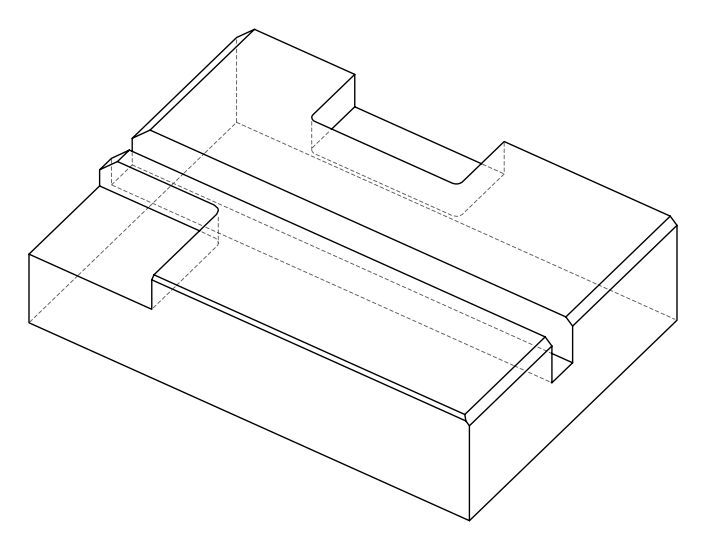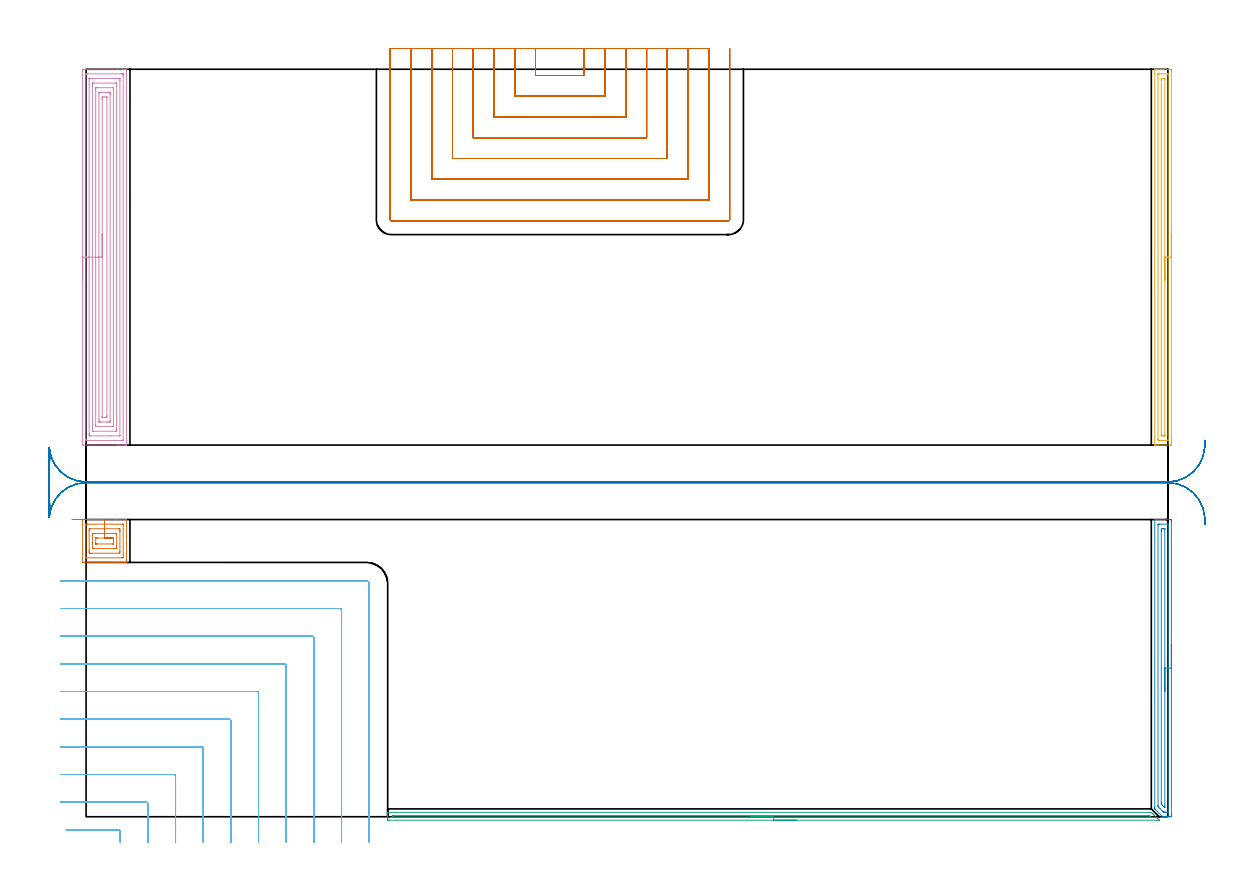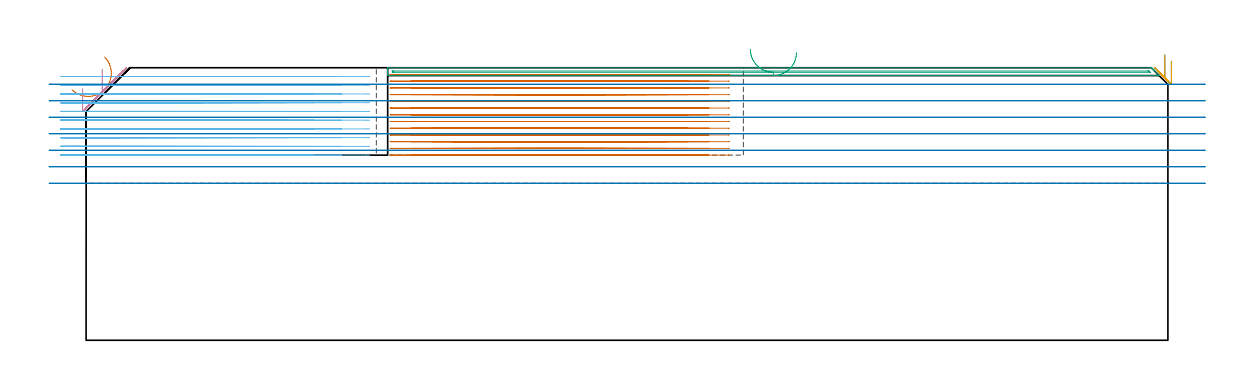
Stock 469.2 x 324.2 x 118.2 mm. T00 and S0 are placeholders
(PLAN: 8 operations, 3 tool changes, 136.7 min)
(1 AREA_MILL | FG_CHAMFER_SURFACE | UGT0205_001 | 1.34 min | 6166 mm3)
(2 AREA_MILL_1 | FG_CHAMFER_SURFACE_1 | UGT0205_001 | 3.27 min | 3459 mm3)
(3 AREA_MILL_2 | FG_CHAMFER_SURFACE_2 | UGT0205_001 | 5.47 min | 1933 mm3)
(4 AREA_MILL_3 | FG_CHAMFER_SURFACE_3 | UGT0205_001 | 9.46 min | 30814 mm3)
(5 AREA_MILL_4 | FG_CHAMFER_SURFACE_4 | UGT0205_001 | 4.11 min | 4343 mm3)
(6 MILL_CORNER_NOTCH_RECTANGULAR | CORNER_NOTCH_RECTANGULAR | NXT0201_012 | Follow Part, ap 4, ae 75% | 30.53 min | 544697 mm3)
(7 MILL_SLOT | SLOT_PARTIAL_RECTANGULAR | NXT0201_011 | Follow Part, ap 3, ae 75% | 67.48 min | 431967 mm3)
(8 MILL_RECTANGULAR_SLOT | SLOT_RECTANGULAR | UGT0201_004 | Follow Part, ap 8, ae 75% | 15.06 min | 756254 mm3)
(TOOL UGT0205_001 | Chamfer Mill 20 x 3 x 45 deg. | D20 FL50 Z2)
(TOOL NXT0201_012 | ENDMILL 16mm [2P460-1600-NA 1630] | D16 FL38 Z6)
(TOOL NXT0201_011 | ENDMILL 12mm [2P460-1200-NA 1630] | D12 FL38 Z6)
(TOOL UGT0201_004 | End Mill 32 mm | D32 FL53 Z6)
(OP 1 AREA_MILL)
G17 G21 G94 G90
T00 M6
G54
G17 G0 G90 X-6.142 Y128.9 S1061 M3
G43 Z128.2 H0
Z108.696
G94 G1 X-5.499 Z108.106 F250.
X-4.807 Z107.575
X-4.071 Z107.106
X-3.297 Z106.703
X-2.491 Z106.37
X-1.659 Z106.107
X-0.808 Z105.919
X0.057 Z105.805
X0.929 Z105.767
X1.801 Z105.805
X2.665 Z105.919
X3.517 Z106.107
X4.349 Z106.37
X5.155 Z106.703
X5.929 Z107.106
X6.665 Z107.575
X7.357 Z108.106
X8. Z108.696
X12.456 Z113.149
X13.287 Z113.986
X17.421 Z118.12
X17.492 Y128.895 Z118.189
X17.494 Y128.891 Z118.192
X17.5 Y128.87 Z118.2
Y110.33
X17.494 Y110.309 Z118.192
X17.492 Y110.305 Z118.189
X17.421 Y110.3 Z118.119
X13.287 Z113.986
X12.456 Z113.149
X1.47 Z102.166
X-1.142 Z99.553
X-1.33 Y110.302 Z99.366
X-1.491 Y110.31 Z99.205
X-1.498 Y110.469 Z99.199
X-1.5 Y110.771 Z99.2
Y128.128
X-1.498 Y128.429 Z99.202
X-1.491 Y128.894 Z99.205
X-1.386 Y128.898 Z99.31
X-0.912 Y128.899 Z99.783
X-0.436 Y128.9 Z100.259
X8. Z108.696
X7.998 Y128.431 Z108.698
Y128.429
X8. Y126.9 Z108.7
X15.782 Z116.482
X16.021 Y126.898 Z116.721
X16.055 Y126.896 Z116.755
X16.073 Y126.891 Z116.773
X16.079 Y126.887 Z116.779
X16.081 Y126.855 Z116.781
X16.085 Y126.727 Z116.785
X16.086 Y126.663 Z116.786
X16.085 Y112.537 Z116.785
X16.084 Y112.474 Z116.784
X16.081 Y112.409 Z116.781
X16.074 Y112.31 Z116.774
X16.021 Y112.309 Z116.721
X15.368 Y112.301 Z116.068
X0.218 Y112.3 Z100.918
X-0.021 Y112.302 Z100.679
X-0.055 Y112.304 Z100.645
X-0.073 Y112.309 Z100.627
X-0.079 Y112.313 Z100.621
X-0.081 Y112.345 Z100.619
X-0.085 Y112.473 Z100.615
X-0.086 Y112.537 Z100.614
X-0.085 Y126.663 Z100.615
X-0.084 Y126.726 Z100.616
X-0.081 Y126.791 Z100.619
X-0.074 Y126.89 Z100.626
X-0.021 Y126.891 Z100.679
X0.632 Y126.899 Z101.332
X8. Y126.9 Z108.7
Y124.9
X14.236 Z114.936
X14.665 Y124.897 Z115.365
X14.67 Y124.47 Z115.37
X14.671 Y124.014 Z115.371
X14.672 Y123.585 Z115.372
X14.671 Y115.186 Z115.371
X14.67 Y114.758 Z115.37
X14.664 Y114.303 Z115.364
X14.241 Y114.3 Z114.941
X1.764 Z102.464
X1.336 Y114.303 Z102.036
X1.33 Y114.73 Z102.03
X1.329 Y115.186 Z102.029
X1.328 Y115.615 Z102.028
X1.329 Y124.014 Z102.029
X1.33 Y124.442 Z102.03
X1.336 Y124.897 Z102.036
X1.759 Y124.9 Z102.459
X8. Z108.7
Y122.9
X11.799 Z112.499
X12.69 Z113.39
X13.178 Y122.896 Z113.878
X13.234 Y122.893 Z113.934
X13.249 Y122.89 Z113.949
X13.251 Y122.88 Z113.951
X13.254 Y122.84 Z113.954
X13.256 Y122.673 Z113.956
X13.257 Y122.338 Z113.957
Y117.041
Y116.951
X13.255 Y116.555 Z113.955
X13.252 Y116.357 Z113.952
X13.251 Y116.316 Z113.951
X13.207 Y116.31 Z113.907
X13.11 Y116.303 Z113.81
X12.456 Y116.3 Z113.156
X12.222 Z112.922
X3.31 Z104.01
X2.822 Y116.304 Z103.522
X2.766 Y116.307 Z103.466
X2.751 Y116.31 Z103.451
X2.749 Y116.32 Z103.449
X2.746 Y116.36 Z103.446
X2.744 Y116.527 Z103.444
X2.743 Y118.717 Z103.443
Y122.16
Y122.249
X2.745 Y122.646 Z103.445
X2.748 Y122.843 Z103.448
X2.749 Y122.884 Z103.449
X2.793 Y122.89 Z103.493
X2.89 Y122.897 Z103.59
X3.544 Y122.9 Z104.244
X3.778 Z104.478
X8. Z108.7
Y120.9
X10.253 Z110.953
X11.144 Z111.844
X11.565 Y120.898 Z112.265
X11.705 Y120.895 Z112.405
X11.816 Y120.89 Z112.516
X11.837 Y120.879 Z112.537
X11.839 Y120.837 Z112.539
X11.841 Y120.759 Z112.541
X11.843 Y120.483 Z112.543
Y120.207
Y118.442
X11.841 Y118.35 Z112.541
X11.838 Y118.318 Z112.538
X11.835 Y118.31 Z112.535
X11.827 Y118.307 Z112.527
X11.775 Y118.303 Z112.475
X11.565 Y118.301 Z112.265
X4.856 Y118.3 Z105.556
X4.435 Y118.302 Z105.135
X4.295 Y118.305 Z104.995
X4.184 Y118.31 Z104.884
X4.163 Y118.321 Z104.863
X4.161 Y118.363 Z104.861
X4.159 Y118.441 Z104.859
X4.157 Y118.717 Z104.857
Y118.993
Y120.758
X4.159 Y120.85 Z104.859
X4.162 Y120.882 Z104.862
X4.165 Y120.89 Z104.865
X4.173 Y120.893 Z104.873
X4.225 Y120.897 Z104.925
X4.435 Y120.899 Z105.135
X4.905 Y120.9 Z105.605
X8. Z108.7
X8.589 Z109.343
X9.121 Z110.035
X9.589 Z110.771
X9.992 Z111.545
X10.326 Z112.351
X10.588 Z113.183
X10.777 Z114.035
X10.891 Z114.9
X10.929 Z115.771
X10.891 Z116.643
X10.777 Z117.508
X10.588 Z118.359
X10.326 Z119.191
X9.992 Z119.997
X9.589 Z120.771
X9.121 Z121.507
X8.589 Z122.199
X8. Z122.842
G0 Z128.2
M5
M2
(OP 2 AREA_MILL_1)
G17 G21 G94 G90
T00 M6
G54
G17 G0 G90 X470.7 Y74.45 S1061 M3
G43 Z128.2 H0
Z121.
G94 G1 Y74.412 Z120.128 F250.
Y74.298 Z119.264
Y74.109 Z118.412
Y73.847 Z117.58
Y73.513 Z116.774
Y73.11 Z116.
Y72.642 Z115.264
Y72.11 Z114.572
Y71.521 Z113.929
Y70.878 Z113.34
Y70.186 Z112.808
Y69.45 Z112.34
Y68.676 Z111.937
Y67.87 Z111.603
Y67.038 Z111.341
Y66.187 Z111.152
Y65.322 Z111.038
Y64.45 Z111.
Y0.997
X470.699 Y0.611 Z111.001
X470.694 Y0.111 Z111.002
X470.691 Y0.009 Z111.005
X470.198 Y0. Z111.497
X469.639 Z112.058
X469.313 Z112.384
X468.754 Z112.942
X468.428 Z113.268
X467.775 Z113.925
X467.426 Z114.273
X466.914 Y0.001 Z114.778
X466.898 Y0.01 Z114.793
X466.863 Y0.033 Z114.829
X466.734 Y0.165 Z114.964
X463.61 Y3.29 Z118.089
X463.556 Y3.348 Z118.143
X463.505 Y3.405 Z118.191
X463.5 Y4.181 Z118.2
Y128.735
X463.503 Y128.892 Z118.188
X463.522 Y128.9 Z118.169
X463.87 Z117.829
X464.235 Z117.465
X464.887 Z116.808
X466.099 Z115.598
X466.657 Z115.037
X469.918 Z111.778
X470.198 Y128.897 Z111.499
X470.691 Y128.891 Z111.006
X470.694 Y128.79 Z111.003
X470.699 Y128.289 Z111.001
X470.7 Y127.782 Z111.
Y64.45
X469.286 Z112.414
X469.285 Y2.18 Z112.415
X469.284 Y2.072 Z112.416
X469.281 Y2.02 Z112.419
X469.28 Y2.013 Z112.42
X469.266 Y2.009 Z112.434
X469.214 Y2.005 Z112.486
X468.82 Y2.001 Z112.88
X468.428 Y2. Z113.272
X467.936 Z113.764
X467.543 Y2.003 Z114.157
X467.412 Y2.007 Z114.288
X467.365 Y2.01 Z114.335
X467.326 Y2.036 Z114.374
X467.252 Y2.106 Z114.448
X466.954 Y2.397 Z114.746
X465.772 Y3.578 Z115.928
X465.171 Y4.182 Z116.529
X464.967 Y4.394 Z116.733
X464.921 Y4.458 Z116.779
X464.919 Y4.508 Z116.781
X464.917 Y4.615 Z116.783
X464.914 Y5.048 Z116.786
X464.915 Y126.72 Z116.785
X464.916 Y126.828 Z116.784
X464.919 Y126.88 Z116.781
X464.92 Y126.887 Z116.78
X464.935 Y126.891 Z116.765
X464.986 Y126.895 Z116.714
X465.38 Y126.899 Z116.32
X468.92 Z112.78
X469.16 Y126.895 Z112.54
X469.267 Y126.89 Z112.433
X469.279 Y126.887 Z112.421
X469.281 Y126.87 Z112.419
X469.284 Y126.822 Z112.416
X469.285 Y126.725 Z112.415
X469.286 Y126.53 Z112.414
Y64.45
X467.872 Z113.828
X467.871 Y4.744 Z113.829
X467.868 Y4.182 Z113.832
X467.866 Y4.018 Z113.834
X467.865 Y4.01 Z113.835
X467.843 Y4.009 Z113.857
X467.817 Y4.01 Z113.883
X467.76 Y4.051 Z113.94
X467.618 Y4.182 Z114.082
X466.657 Y5.142 Z115.043
X466.455 Y5.351 Z115.245
X466.354 Y5.457 Z115.346
X466.335 Y5.487 Z115.365
X466.333 Y5.542 Z115.367
X466.331 Y5.636 Z115.369
X466.329 Y5.968 Z115.371
X466.328 Y6.3 Z115.372
X466.329 Y123.825 Z115.371
X466.33 Y124.156 Z115.37
X466.334 Y124.718 Z115.366
X466.335 Y124.874 Z115.365
X466.485 Y124.891 Z115.215
X466.657 Y124.896 Z115.043
X467.362 Y124.9 Z114.338
X467.543 Y124.898 Z114.157
X467.723 Y124.895 Z113.977
X467.843 Y124.89 Z113.857
X467.866 Y124.883 Z113.834
X467.867 Y124.867 Z113.833
X467.87 Y124.828 Z113.83
X467.871 Y124.718 Z113.829
X467.872 Y64.45 Z113.828
Y63.578 Z113.867
Y62.714 Z113.98
Y61.862 Z114.169
Y61.03 Z114.432
Y60.224 Z114.765
Y59.45 Z115.168
Y58.714 Z115.637
Y58.022 Z116.168
Y57.379 Z116.757
Y56.79 Z117.401
Y56.259 Z118.093
Y55.79 Z118.828
Y55.387 Z119.602
Y55.053 Z120.408
Y54.791 Z121.24
Y54.602 Z122.092
Y54.488 Z122.957
Y54.45 Z123.828
G0 Z128.2
M5
M2
(OP 3 AREA_MILL_2)
G17 G21 G94 G90
T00 M6
G54
G17 G0 G90 X308.1 Y-1.5 S1061 M3
G43 Z128.2 H0
Z124.8
G94 G1 X308.062 Z123.928 F250.
X307.948 Z123.063
X307.759 Z122.212
X307.497 Z121.38
X307.163 Z120.574
X306.76 Z119.8
X306.292 Z119.064
X305.761 Z118.372
X305.171 Z117.729
X304.528 Z117.139
X303.836 Z116.608
X303.1 Z116.14
X302.326 Z115.737
X301.52 Z115.403
X300.688 Z115.141
X299.837 Z114.952
X298.972 Z114.838
X298.1 Z114.8
X131.423
X131.035 Y-1.495 Z114.802
X130.81 Y-1.491 Z114.804
X130.8 Y-1.115 Z115.179
Y-0.584 Z115.713
Y-0.238 Z116.058
Y0.293 Z116.589
Y0.638 Z116.933
Y1.33 Z117.629
Y1.597 Z117.896
X130.803 Y1.751 Z118.043
X130.81 Y1.898 Z118.189
X130.976 Y1.9 Z118.2
X461.202
X462.002 Y1.894 Z118.192
X462.096 Y1.803 Z118.101
X462.387 Y1.515 Z117.81
X462.543 Y1.358 Z117.656
X462.665 Y1.236 Z117.533
X462.826 Y1.077 Z117.371
X462.99 Y0.911 Z117.209
X463.19 Y0.71 Z117.01
X465.279 Y-1.378 Z114.92
X465.373 Y-1.476 Z114.822
X465.383 Y-1.494 Z114.803
X465.373 Y-1.499 Z114.799
X298.1 Y-1.5 Z114.8
Y-0.086 Z116.214
X133.211 Y-0.085 Z116.215
X133.054 Y-0.084 Z116.216
X132.854 Y-0.08 Z116.22
X132.813 Y-0.079 Z116.221
X132.807 Y-0.051 Z116.249
X132.805 Y-0.019 Z116.281
X132.804 Y0.161 Z116.461
X132.815 Y0.479 Z116.779
X133.138 Y0.484 Z116.784
X133.211 Y0.485 Z116.785
X460.465
X460.755 Y0.482 Z116.782
X460.9 Y0.479 Z116.779
X460.965 Y0.474 Z116.774
X460.999 Y0.442 Z116.742
X461.202 Y0.246 Z116.546
X461.46 Y-0.013 Z116.287
X461.517 Y-0.073 Z116.227
X461.522 Y-0.082 Z116.218
X461.494 Y-0.084 Z116.216
X461.436 Y-0.085 Z116.215
X461.202 Y-0.086 Z116.214
X298.1
X297.229 Z116.252
X296.364 Z116.366
X295.512 Z116.555
X294.68 Z116.817
X293.874 Z117.151
X293.1 Z117.554
X292.364 Z118.023
X291.672 Z118.554
X291.029 Z119.143
X290.44 Z119.786
X289.909 Z120.478
X289.44 Z121.214
X289.037 Z121.988
X288.703 Z122.794
X288.441 Z123.626
X288.252 Z124.478
X288.138 Z125.343
X288.1 Z126.214
G0 Z128.2
M5
M2
(OP 4 AREA_MILL_3)
G17 G21 G94 G90
T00 M6
G54
G17 G0 G90 X-1.5 Y232.7 S1061 M3
G43 Z128.2 H0
Z109.2
G94 G1 Y232.738 Z108.328 F250.
Y232.852 Z107.464
Y233.041 Z106.612
Y233.303 Z105.78
Y233.637 Z104.974
Y234.04 Z104.2
Y234.508 Z103.464
Y235.04 Z102.772
Y235.629 Z102.129
Y236.272 Z101.54
Y236.964 Z101.008
Y237.7 Z100.54
Y238.474 Z100.137
Y239.28 Z99.803
Y240.112 Z99.541
Y240.964 Z99.352
Y241.828 Z99.238
Y242.7 Z99.2
Y323.577
X-1.497 Y323.885 Z99.202
X-1.492 Y324.19 Z99.206
X-1.182 Y324.2 Z99.515
X13.618 Z114.313
X16.021 Z116.716
X16.722 Z117.421
X17.038 Z117.737
X17.446 Y324.193 Z118.138
X17.497 Y324.19 Z118.188
X17.5 Y324.024 Z118.2
Y161.376
X17.497 Y161.208 Z118.188
X17.488 Y161.206 Z118.179
X17.445 Y161.203 Z118.136
X17.038 Y161.2 Z117.737
X16.722 Z117.421
X16.021 Z116.716
X14.779 Z115.476
X14.238 Z114.933
X13.618 Z114.313
X-1.183 Y161.201 Z99.514
X-1.492 Y161.21 Z99.206
X-1.499 Y161.518 Z99.199
Y161.536
X-1.5 Y242.7 Z99.2
X-0.086 Z100.614
Y321.92
X-0.084 Y322.051 Z100.616
X-0.081 Y322.137 Z100.619
X-0.078 Y322.192 Z100.622
X-0.071 Y322.193 Z100.629
X-0.021 Y322.196 Z100.679
X0.462 Y322.2 Z101.162
X15.13 Z115.83
X15.614 Y322.199 Z116.314
X16.021 Y322.192 Z116.721
X16.072 Y322.19 Z116.772
X16.081 Y321.985 Z116.781
X16.084 Y321.855 Z116.784
X16.085 Y321.79 Z116.785
X16.086 Y321.725 Z116.786
X16.085 Y163.48 Z116.785
X16.084 Y163.35 Z116.784
X16.081 Y163.263 Z116.781
X16.078 Y163.208 Z116.778
X16.071 Y163.207 Z116.771
X16.021 Y163.204 Z116.721
X15.538 Y163.2 Z116.238
X0.87 Z101.57
X0.386 Y163.201 Z101.086
X-0.021 Y163.208 Z100.679
X-0.072 Y163.21 Z100.628
X-0.08 Y163.415 Z100.62
X-0.084 Y163.545 Z100.616
X-0.085 Y163.61 Z100.615
X-0.086 Y163.675 Z100.614
Y242.7
X1.328 Z102.028
X1.329 Y320.003 Z102.029
X1.33 Y320.111 Z102.03
X1.332 Y320.165 Z102.032
X1.334 Y320.184 Z102.034
X1.369 Y320.19 Z102.069
X1.566 Y320.198 Z102.266
X1.762 Y320.2 Z102.462
X2.456 Z103.156
X14.238 Z114.938
X14.435 Y320.198 Z115.135
X14.566 Y320.195 Z115.266
X14.664 Y320.19 Z115.364
X14.667 Y320.147 Z115.367
X14.669 Y320.003 Z115.369
X14.671 Y319.569 Z115.371
X14.672 Y319.109 Z115.372
X14.671 Y165.397 Z115.371
X14.67 Y165.289 Z115.37
X14.668 Y165.235 Z115.368
X14.666 Y165.216 Z115.366
X14.631 Y165.21 Z115.331
X14.433 Y165.202 Z115.133
X10.647 Y165.2 Z111.347
X1.762 Z102.462
X1.565 Y165.202 Z102.265
X1.434 Y165.205 Z102.134
X1.335 Y165.21 Z102.035
X1.333 Y165.253 Z102.033
X1.331 Y165.397 Z102.031
X1.329 Y165.831 Z102.029
Y166.291
X1.328 Y242.7 Z102.028
X2.743 Z103.443
Y317.322
X2.747 Y318.121 Z103.447
X2.749 Y318.176 Z103.449
X2.755 Y318.19 Z103.455
X2.778 Y318.193 Z103.478
X2.887 Y318.197 Z103.587
X3.106 Y318.199 Z103.806
X12.9 Z113.6
X13.115 Y318.197 Z113.815
X13.221 Y318.193 Z113.921
X13.245 Y318.19 Z113.945
X13.251 Y318.179 Z113.951
X13.252 Y318.139 Z113.952
X13.257 Y317.412 Z113.957
Y317.322
Y168.078
X13.253 Y167.279 Z113.953
X13.251 Y167.224 Z113.951
X13.245 Y167.21 Z113.945
X13.222 Y167.207 Z113.922
X13.113 Y167.203 Z113.813
X12.894 Y167.201 Z113.594
X3.1 Z103.8
X2.885 Y167.203 Z103.585
X2.779 Y167.207 Z103.479
X2.755 Y167.21 Z103.455
X2.75 Y167.221 Z103.45
X2.748 Y167.261 Z103.448
X2.743 Y167.988 Z103.443
Y168.078
Y242.7
X4.157 Z104.857
Y315.534
X4.158 Y315.812 Z104.858
X4.162 Y316.092 Z104.862
X4.164 Y316.17 Z104.864
X4.17 Y316.191 Z104.87
X4.187 Y316.193 Z104.887
X4.269 Y316.197 Z104.969
X4.435 Y316.199 Z105.135
X4.663 Y316.2 Z105.363
X11.565 Y316.199 Z112.265
X11.796 Y316.196 Z112.496
X11.833 Y316.19 Z112.533
X11.837 Y316.181 Z112.537
X11.839 Y316.153 Z112.539
X11.843 Y315.534 Z112.543
Y315.255
Y169.866
X11.842 Y169.588 Z112.542
X11.838 Y169.308 Z112.538
X11.836 Y169.23 Z112.536
X11.83 Y169.209 Z112.53
X11.813 Y169.207 Z112.513
X11.731 Y169.203 Z112.431
X11.565 Y169.201 Z112.265
X11.337 Y169.2 Z112.037
X4.435 Y169.201 Z105.135
X4.204 Y169.204 Z104.904
X4.167 Y169.21 Z104.867
X4.164 Y169.219 Z104.864
X4.161 Y169.247 Z104.861
X4.157 Y169.866 Z104.857
Y170.145
Y242.7
X5.571 Z106.271
X5.572 Y313.747 Z106.272
X5.574 Y314.071 Z106.274
X5.576 Y314.151 Z106.276
X5.577 Y314.184 Z106.277
X5.616 Y314.19 Z106.316
X5.769 Y314.197 Z106.469
X6.218 Y314.199 Z106.918
X6.657 Y314.2 Z107.357
X9.331 Z110.031
X9.782 Y314.199 Z110.482
X10.225 Y314.197 Z110.925
X10.391 Y314.19 Z111.091
X10.422 Y314.183 Z111.122
X10.424 Y314.125 Z111.124
X10.427 Y313.994 Z111.127
X10.428 Y313.747 Z111.128
X10.429 Y313.099 Z111.129
X10.428 Y171.653 Z111.128
X10.426 Y171.329 Z111.126
X10.424 Y171.249 Z111.124
X10.422 Y171.216 Z111.122
X10.384 Y171.21 Z111.084
X10.231 Y171.203 Z110.931
X9.782 Y171.201 Z110.482
X9.343 Y171.2 Z110.043
X6.669 Z107.369
X6.218 Y171.201 Z106.918
X5.775 Y171.203 Z106.475
X5.609 Y171.21 Z106.309
X5.578 Y171.217 Z106.278
X5.576 Y171.275 Z106.276
X5.573 Y171.406 Z106.273
X5.572 Y171.653 Z106.272
X5.571 Y172.301 Z106.271
Y242.7
X6.985 Z107.685
Y311.19
X6.988 Y311.96 Z107.688
X6.99 Y312.079 Z107.69
X6.996 Y312.19 Z107.696
X7.109 Y312.192 Z107.809
X7.761 Y312.199 Z108.461
X8.891 Z109.591
X8.971 Y312.196 Z109.671
X8.999 Y312.192 Z109.699
X9.008 Y312.188 Z109.708
X9.01 Y312.165 Z109.71
X9.013 Y312.083 Z109.713
X9.014 Y311.96 Z109.714
X9.015 Y311.836 Z109.715
Y174.21
X9.012 Y173.44 Z109.712
X9.01 Y173.321 Z109.71
X9.004 Y173.21 Z109.704
X8.891 Y173.208 Z109.591
X8.239 Y173.201 Z108.939
X7.109 Y173.202 Z107.809
X7.029 Y173.204 Z107.729
X7.001 Y173.209 Z107.701
X6.992 Y173.212 Z107.692
X6.99 Y173.235 Z107.69
X6.987 Y173.317 Z107.687
X6.986 Y173.44 Z107.686
X6.985 Y173.564 Z107.685
Y242.7
Y243.572 Z107.723
Y244.436 Z107.837
Y245.288 Z108.026
Y246.12 Z108.288
Y246.926 Z108.622
Y247.7 Z109.025
Y248.436 Z109.494
Y249.128 Z110.025
Y249.771 Z110.614
Y250.36 Z111.257
Y250.892 Z111.95
Y251.36 Z112.685
Y251.763 Z113.459
Y252.097 Z114.265
Y252.359 Z115.097
Y252.548 Z115.949
Y252.662 Z116.814
Y252.7 Z117.685
G0 Z128.2
M5
M2
(OP 5 AREA_MILL_4)
G17 G21 G94 G90
T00 M6
G54
G17 G0 G90 X470.7 Y252.7 S1061 M3
G43 Z128.2 H0
Z121.
G94 G1 Y252.662 Z120.128 F250.
Y252.548 Z119.264
Y252.359 Z118.412
Y252.097 Z117.58
Y251.763 Z116.774
Y251.36 Z116.
Y250.892 Z115.264
Y250.36 Z114.572
Y249.771 Z113.929
Y249.128 Z113.34
Y248.436 Z112.809
Y247.7 Z112.34
Y246.926 Z111.937
Y246.12 Z111.603
Y245.288 Z111.341
Y244.436 Z111.152
Y243.572 Z111.038
Y242.7 Z111.
Y162.209
X470.699 Y161.823 Z111.001
X470.695 Y161.321 Z111.003
X470.691 Y161.209 Z111.006
X470.198 Y161.2 Z111.499
X466.657 Z115.037
X465.235 Z116.461
X464.887 Z116.808
X464.192 Z117.508
X463.895 Z117.805
X463.523 Z118.167
X463.503 Y161.208 Z118.188
X463.5 Y161.376 Z118.2
Y324.024
X463.503 Y324.192 Z118.188
X463.523 Y324.2 Z118.167
X463.895 Z117.805
X464.191 Z117.508
X464.887 Z116.808
X466.12 Z115.576
X466.657 Z115.037
X467.274 Z114.421
X469.929 Z111.768
X470.198 Y324.197 Z111.499
X470.692 Y324.191 Z111.006
X470.695 Y324.079 Z111.003
X470.699 Y323.577 Z111.001
X470.7 Y323.07 Z111.
Y242.7
X469.286 Z112.414
Y163.393
X469.285 Y163.285 Z112.415
X469.282 Y163.232 Z112.418
X469.28 Y163.213 Z112.42
X469.239 Y163.209 Z112.461
X468.833 Y163.201 Z112.867
X465.293 Z116.407
X465.042 Y163.205 Z116.658
X464.929 Y163.21 Z116.771
X464.915 Y163.582 Z116.785
Y163.61
X464.914 Y322.007 Z116.786
X464.915 Y322.115 Z116.785
X464.918 Y322.168 Z116.782
X464.92 Y322.187 Z116.78
X464.961 Y322.191 Z116.739
X465.367 Y322.199 Z116.333
X468.907 Z112.793
X469.157 Y322.195 Z112.543
X469.271 Y322.19 Z112.429
X469.285 Y321.818 Z112.415
Y321.79
X469.286 Y242.7 Z112.414
X467.871 Z113.829
Y165.959
X467.869 Y165.397 Z113.831
X467.866 Y165.232 Z113.834
X467.865 Y165.217 Z113.835
X467.853 Y165.21 Z113.847
X467.803 Y165.205 Z113.897
X467.737 Y165.201 Z113.963
X467.543 Y165.2 Z114.157
X466.852 Z114.848
X466.657 Y165.202 Z115.043
X466.462 Y165.206 Z115.238
X466.339 Y165.21 Z115.361
X466.335 Y165.287 Z115.365
X466.332 Y165.397 Z115.368
X466.329 Y165.729 Z115.371
Y319.441
X466.331 Y320.003 Z115.369
X466.334 Y320.168 Z115.366
X466.335 Y320.183 Z115.365
X466.347 Y320.19 Z115.353
X466.397 Y320.195 Z115.303
X466.463 Y320.199 Z115.237
X466.657 Y320.2 Z115.043
X467.348 Z114.352
X467.543 Y320.198 Z114.157
X467.738 Y320.194 Z113.962
X467.861 Y320.19 Z113.839
X467.865 Y320.113 Z113.835
X467.868 Y320.003 Z113.832
X467.871 Y319.671 Z113.829
Y242.7
Y241.828 Z113.867
Y240.963 Z113.98
Y240.112 Z114.169
Y239.28 Z114.432
Y238.474 Z114.765
Y237.7 Z115.168
Y236.964 Z115.637
Y236.272 Z116.168
Y235.629 Z116.757
Y235.04 Z117.401
Y234.508 Z118.093
Y234.04 Z118.829
Y233.637 Z119.602
Y233.303 Z120.408
Y233.041 Z121.24
Y232.852 Z122.092
Y232.738 Z122.957
Y232.7 Z123.829
G0 Z128.2
M5
M2
(OP 6 MILL_CORNER_NOTCH_RECTANGULAR)
G17 G21 G94 G90
T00 M6
G54
G17 G0 G90 X14.8 Y-11. S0 M3
G43 Z128.2 H1
Z114.41
G94 G1 Y-8. F250.
Y-6.492 F500.
G3 X14.008 Y-5.7 R0.8
G1 X-5.613
X-8.613 F250.
G0 Z128.2
X26.8 Y-11.
Z114.41
G1 Y-8.
Y5.507 F500.
G3 X26.007 Y6.3 R0.8
G1 X-7.746
X-8.
X-11. Y6.308 F250.
G0 Z128.2
X38.8 Y-11.
Z114.41
G1 Y-8.
Y17.507 F500.
G3 X38.007 Y18.3 R0.8
G1 X-7.746
X-8.
X-11. Y18.309 F250.
G0 Z128.2
X50.8 Y-11.
Z114.41
G1 Y-8.
Y29.506 F500.
G3 X50.006 Y30.3 R0.8
G1 X-7.746
X-8.
X-11. Y30.311 F250.
G0 Z128.2
X62.8 Y-11.
Z114.41
G1 Y-8.
Y41.506 F500.
G3 X62.006 Y42.3 R0.8
G1 X-7.746
X-8. Y42.301
X-11. Y42.313 F250.
G0 Z128.2
X74.8 Y-11.
Z114.41
G1 Y-8.
Y53.506 F500.
G3 X74.006 Y54.3 R0.8
G1 X-7.746
X-8. Y54.301
X-11. Y54.317 F250.
G0 Z128.2
X86.8 Y-11.
Z114.41
G1 Y-8.
Y65.505 F500.
G3 X86.005 Y66.3 R0.8
G1 X-7.746
X-8. Y66.301
X-11. Y66.322 F250.
G0 Z128.2
X98.8 Y-11.
Z114.41
G1 Y-8.
Y77.505 F500.
G3 X98.005 Y78.3 R0.8
G1 X-7.746
G2 X-8. Y78.301 R24.
G1 X-11. Y78.333 F250.
G0 Z128.2
X110.8 Y-11.
Z114.41
G1 Y-8.
Y89.505 F500.
G3 X110.005 Y90.3 R0.8
G1 X-7.746
G2 X-8. Y90.303 R12.
G1 X-10.999 Y90.366 F250.
G0 Z128.2
X122.8 Y-11.
Z114.41
G1 Y-8.
Y101. F500.
G3 X121.5 Y102.3 R1.3
G1 X-7.746
X-10.746 F250.
G0 Z128.2
X14.8 Y-11.
Z110.62
G1 Y-8.
Y-6.492 F500.
G3 X14.008 Y-5.7 R0.8
G1 X-5.613
X-8.613 F250.
G0 Z128.2
X26.8 Y-11.
Z110.62
G1 Y-8.
Y5.507 F500.
G3 X26.007 Y6.3 R0.8
G1 X-7.746
X-8.
X-11. Y6.308 F250.
G0 Z128.2
X38.8 Y-11.
Z110.62
G1 Y-8.
Y17.507 F500.
G3 X38.007 Y18.3 R0.8
G1 X-7.746
X-8.
X-11. Y18.309 F250.
G0 Z128.2
X50.8 Y-11.
Z110.62
G1 Y-8.
Y29.506 F500.
G3 X50.006 Y30.3 R0.8
G1 X-7.746
X-8.
X-11. Y30.311 F250.
G0 Z128.2
X62.8 Y-11.
Z110.62
G1 Y-8.
Y41.506 F500.
G3 X62.006 Y42.3 R0.8
G1 X-7.746
X-8. Y42.301
X-11. Y42.313 F250.
G0 Z128.2
X74.8 Y-11.
Z110.62
G1 Y-8.
Y53.506 F500.
G3 X74.006 Y54.3 R0.8
G1 X-7.746
X-8. Y54.301
X-11. Y54.317 F250.
G0 Z128.2
X86.8 Y-11.
Z110.62
G1 Y-8.
Y65.505 F500.
G3 X86.005 Y66.3 R0.8
G1 X-7.746
X-8. Y66.301
X-11. Y66.322 F250.
G0 Z128.2
X98.8 Y-11.
Z110.62
G1 Y-8.
Y77.505 F500.
G3 X98.005 Y78.3 R0.8
G1 X-7.746
G2 X-8. Y78.301 R24.
G1 X-11. Y78.333 F250.
G0 Z128.2
X110.8 Y-11.
Z110.62
G1 Y-8.
Y89.505 F500.
G3 X110.005 Y90.3 R0.8
G1 X-7.746
G2 X-8. Y90.303 R12.
G1 X-10.999 Y90.366 F250.
G0 Z128.2
X122.8 Y-11.
Z110.62
G1 Y-8.
Y101. F500.
G3 X121.5 Y102.3 R1.3
G1 X-7.746
X-10.746 F250.
G0 Z128.2
X14.8 Y-11.
Z106.83
G1 Y-8.
Y-6.492 F500.
G3 X14.008 Y-5.7 R0.8
G1 X-5.613
X-8.613 F250.
G0 Z128.2
X26.8 Y-11.
Z106.83
G1 Y-8.
Y5.507 F500.
G3 X26.007 Y6.3 R0.8
G1 X-7.934
X-8.
X-11. Y6.302 F250.
G0 Z128.2
X38.8 Y-11.
Z106.83
G1 Y-8.
Y17.507 F500.
G3 X38.007 Y18.3 R0.8
G1 X-7.934
X-8.
X-11. Y18.302 F250.
G0 Z128.2
X50.8 Y-11.
Z106.83
G1 Y-8.
Y29.506 F500.
G3 X50.006 Y30.3 R0.8
G1 X-7.934
X-8.
X-11. Y30.303 F250.
G0 Z128.2
X62.8 Y-11.
Z106.83
G1 Y-8.
Y41.506 F500.
G3 X62.006 Y42.3 R0.8
G1 X-7.934
X-8.
X-11. Y42.303 F250.
G0 Z128.2
X74.8 Y-11.
Z106.83
G1 Y-8.
Y53.506 F500.
G3 X74.006 Y54.3 R0.8
G1 X-7.934
X-8.
X-11. Y54.304 F250.
G0 Z128.2
X86.8 Y-11.
Z106.83
G1 Y-8.
Y65.505 F500.
G3 X86.005 Y66.3 R0.8
G1 X-7.934
X-8.
X-11. Y66.306 F250.
G0 Z128.2
X98.8 Y-11.
Z106.83
G1 Y-8.
Y77.505 F500.
G3 X98.005 Y78.3 R0.8
G1 X-7.934
X-8.
X-11. Y78.308 F250.
G0 Z128.2
X110.8 Y-11.
Z106.83
G1 Y-8.
Y89.505 F500.
G3 X110.005 Y90.3 R0.8
G1 X-7.934
X-8.
X-11. Y90.317 F250.
G0 Z128.2
X122.8 Y-11.
Z106.83
G1 Y-8.
Y101. F500.
G3 X121.5 Y102.3 R1.3
G1 X-7.934
X-10.934 F250.
G0 Z128.2
X14.8 Y-11.
Z103.04
G1 Y-8.
Y-6.492 F500.
G3 X14.008 Y-5.7 R0.8
G1 X-5.613
X-8.613 F250.
G0 Z128.2
X26.8 Y-11.
Z103.04
G1 Y-8.
Y5.507 F500.
G3 X26.007 Y6.3 R0.8
G1 X-8.
X-11. F250.
G0 Z128.2
X38.8 Y-11.
Z103.04
G1 Y-8.
Y17.507 F500.
G3 X38.007 Y18.3 R0.8
G1 X-8.
X-11. F250.
G0 Z128.2
X50.8 Y-11.
Z103.04
G1 Y-8.
Y29.506 F500.
G3 X50.006 Y30.3 R0.8
G1 X-8.
X-11. F250.
G0 Z128.2
X62.8 Y-11.
Z103.04
G1 Y-8.
Y41.506 F500.
G3 X62.006 Y42.3 R0.8
G1 X-8.
X-11. F250.
G0 Z128.2
X74.8 Y-11.
Z103.04
G1 Y-8.
Y53.506 F500.
G3 X74.006 Y54.3 R0.8
G1 X-8.
X-11. F250.
G0 Z128.2
X86.8 Y-11.
Z103.04
G1 Y-8.
Y65.505 F500.
G3 X86.005 Y66.3 R0.8
G1 X-8.
X-11. F250.
G0 Z128.2
X98.8 Y-11.
Z103.04
G1 Y-8.
Y77.505 F500.
G3 X98.005 Y78.3 R0.8
G1 X-8.
X-11. F250.
G0 Z128.2
X110.8 Y-11.
Z103.04
G1 Y-8.
Y89.505 F500.
G3 X110.005 Y90.3 R0.8
G1 X-8.
X-11. F250.
G0 Z128.2
X122.8 Y-11.
Z103.04
G1 Y-8.
Y101. F500.
G3 X121.5 Y102.3 R1.3
G1 X-8.
X-11. F250.
G0 Z128.2
X14.8 Y-11.
Z99.25
G1 Y-8.
Y-6.492 F500.
G3 X14.008 Y-5.7 R0.8
G1 X-5.613
X-8.613 F250.
G0 Z128.2
X26.8 Y-11.
Z99.25
G1 Y-8.
Y5.507 F500.
G3 X26.007 Y6.3 R0.8
G1 X-8.
X-11. F250.
G0 Z128.2
X38.8 Y-11.
Z99.25
G1 Y-8.
Y17.507 F500.
G3 X38.007 Y18.3 R0.8
G1 X-8.
X-11. F250.
G0 Z128.2
X50.8 Y-11.
Z99.25
G1 Y-8.
Y29.506 F500.
G3 X50.006 Y30.3 R0.8
G1 X-8.
X-11. F250.
G0 Z128.2
X62.8 Y-11.
Z99.25
G1 Y-8.
Y41.506 F500.
G3 X62.006 Y42.3 R0.8
G1 X-8.
X-11. F250.
G0 Z128.2
X74.8 Y-11.
Z99.25
G1 Y-8.
Y53.506 F500.
G3 X74.006 Y54.3 R0.8
G1 X-8.
X-11. F250.
G0 Z128.2
X86.8 Y-11.
Z99.25
G1 Y-8.
Y65.505 F500.
G3 X86.005 Y66.3 R0.8
G1 X-8.
X-11. F250.
G0 Z128.2
X98.8 Y-11.
Z99.25
G1 Y-8.
Y77.505 F500.
G3 X98.005 Y78.3 R0.8
G1 X-8.
X-11. F250.
G0 Z128.2
X110.8 Y-11.
Z99.25
G1 Y-8.
Y89.505 F500.
G3 X110.005 Y90.3 R0.8
G1 X-8.
X-11. F250.
G0 Z128.2
X122.8 Y-11.
Z99.25
G1 Y-8.
Y101. F500.
G3 X121.5 Y102.3 R1.3
G1 X-8.
X-11. F250.
G0 Z128.2
X14.8 Y-11.
Z95.46
G1 Y-8.
Y-6.492 F500.
G3 X14.008 Y-5.7 R0.8
G1 X-5.613
X-8.613 F250.
G0 Z128.2
X26.8 Y-11.
Z95.46
G1 Y-8.
Y5.507 F500.
G3 X26.007 Y6.3 R0.8
G1 X-8.
X-11. F250.
G0 Z128.2
X38.8 Y-11.
Z95.46
G1 Y-8.
Y17.507 F500.
G3 X38.007 Y18.3 R0.8
G1 X-8.
X-11. F250.
G0 Z128.2
X50.8 Y-11.
Z95.46
G1 Y-8.
Y29.506 F500.
G3 X50.006 Y30.3 R0.8
G1 X-8.
X-11. F250.
G0 Z128.2
X62.8 Y-11.
Z95.46
G1 Y-8.
Y41.506 F500.
G3 X62.006 Y42.3 R0.8
G1 X-8.
X-11. F250.
G0 Z128.2
X74.8 Y-11.
Z95.46
G1 Y-8.
Y53.506 F500.
G3 X74.005 Y54.3 R0.8
G1 X-8.
X-11. F250.
G0 Z128.2
X86.8 Y-11.
Z95.46
G1 Y-8.
Y65.505 F500.
G3 X86.005 Y66.3 R0.8
G1 X-8.
X-11. F250.
G0 Z128.2
X98.8 Y-11.
Z95.46
G1 Y-8.
Y77.505 F500.
G3 X98.005 Y78.3 R0.8
G1 X-8.
X-11. F250.
G0 Z128.2
X110.8 Y-11.
Z95.46
G1 Y-8.
Y89.505 F500.
G3 X110.005 Y90.3 R0.8
G1 X-8.
X-11. F250.
G0 Z128.2
X122.8 Y-11.
Z95.46
G1 Y-8.
Y101. F500.
G3 X121.5 Y102.3 R1.3
G1 X-8.
X-11. F250.
G0 Z128.2
X14.8 Y-11.
Z91.67
G1 Y-8.
Y-6.492 F500.
G3 X14.008 Y-5.7 R0.8
G1 X-5.613
X-8.613 F250.
G0 Z128.2
X26.8 Y-11.
Z91.67
G1 Y-8.
Y5.507 F500.
G3 X26.007 Y6.3 R0.8
G1 X-8.
X-11. F250.
G0 Z128.2
X38.8 Y-11.
Z91.67
G1 Y-8.
Y17.507 F500.
G3 X38.007 Y18.3 R0.8
G1 X-8.
X-11. F250.
G0 Z128.2
X50.8 Y-11.
Z91.67
G1 Y-8.
Y29.506 F500.
G3 X50.006 Y30.3 R0.8
G1 X-8.
X-11. F250.
G0 Z128.2
X62.8 Y-11.
Z91.67
G1 Y-8.
Y41.506 F500.
G3 X62.006 Y42.3 R0.8
G1 X-8.
X-11. F250.
G0 Z128.2
X74.8 Y-11.
Z91.67
G1 Y-8.
Y53.506 F500.
G3 X74.005 Y54.3 R0.8
G1 X-8.
X-11. F250.
G0 Z128.2
X86.8 Y-11.
Z91.67
G1 Y-8.
Y65.505 F500.
G3 X86.005 Y66.3 R0.8
G1 X-8.
X-11. F250.
G0 Z128.2
X98.8 Y-11.
Z91.67
G1 Y-8.
Y77.505 F500.
G3 X98.005 Y78.3 R0.8
G1 X-8.
X-11. F250.
G0 Z128.2
X110.8 Y-11.
Z91.67
G1 Y-8.
Y89.505 F500.
G3 X110.005 Y90.3 R0.8
G1 X-8.
X-11. F250.
G0 Z128.2
X122.8 Y-11.
Z91.67
G1 Y-8.
Y101. F500.
G3 X121.5 Y102.3 R1.3
G1 X-8.
X-11. F250.
G0 Z128.2
X14.8 Y-11.
Z87.88
G1 Y-8.
Y-6.492 F500.
G3 X14.008 Y-5.7 R0.8
G1 X-5.613
X-8.613 F250.
G0 Z128.2
X26.8 Y-11.
Z87.88
G1 Y-8.
Y5.507 F500.
G3 X26.007 Y6.3 R0.8
G1 X-8.
X-11. F250.
G0 Z128.2
X38.8 Y-11.
Z87.88
G1 Y-8.
Y17.507 F500.
G3 X38.007 Y18.3 R0.8
G1 X-8.
X-11. F250.
G0 Z128.2
X50.8 Y-11.
Z87.88
G1 Y-8.
Y29.506 F500.
G3 X50.006 Y30.3 R0.8
G1 X-8.
X-11. F250.
G0 Z128.2
X62.8 Y-11.
Z87.88
G1 Y-8.
Y41.506 F500.
G3 X62.006 Y42.3 R0.8
G1 X-8.
X-11. F250.
G0 Z128.2
X74.8 Y-11.
Z87.88
G1 Y-8.
Y53.506 F500.
G3 X74.005 Y54.3 R0.8
G1 X-8.
X-11. F250.
G0 Z128.2
X86.8 Y-11.
Z87.88
G1 Y-8.
Y65.505 F500.
G3 X86.005 Y66.3 R0.8
G1 X-8.
X-11. F250.
G0 Z128.2
X98.8 Y-11.
Z87.88
G1 Y-8.
Y77.505 F500.
G3 X98.005 Y78.3 R0.8
G1 X-8.
X-11. F250.
G0 Z128.2
X110.8 Y-11.
Z87.88
G1 Y-8.
Y89.505 F500.
G3 X110.005 Y90.3 R0.8
G1 X-8.
X-11. F250.
G0 Z128.2
X122.8 Y-11.
Z87.88
G1 Y-8.
Y101. F500.
G3 X121.5 Y102.3 R1.3
G1 X-8.
X-11. F250.
G0 Z128.2
X14.8 Y-11.
Z84.09
G1 Y-8.
Y-6.492 F500.
G3 X14.008 Y-5.7 R0.8
G1 X-5.613
X-8.613 F250.
G0 Z128.2
X26.8 Y-11.
Z84.09
G1 Y-8.
Y5.507 F500.
G3 X26.007 Y6.3 R0.8
G1 X-8.
X-11. F250.
G0 Z128.2
X38.8 Y-11.
Z84.09
G1 Y-8.
Y17.507 F500.
G3 X38.007 Y18.3 R0.8
G1 X-8.
X-11. F250.
G0 Z128.2
X50.8 Y-11.
Z84.09
G1 Y-8.
Y29.506 F500.
G3 X50.006 Y30.3 R0.8
G1 X-8.
X-11. F250.
G0 Z128.2
X62.8 Y-11.
Z84.09
G1 Y-8.
Y41.506 F500.
G3 X62.006 Y42.3 R0.8
G1 X-8.
X-11. F250.
G0 Z128.2
X74.8 Y-11.
Z84.09
G1 Y-8.
Y53.506 F500.
G3 X74.005 Y54.3 R0.8
G1 X-8.
X-11. F250.
G0 Z128.2
X86.8 Y-11.
Z84.09
G1 Y-8.
Y65.505 F500.
G3 X86.005 Y66.3 R0.8
G1 X-8.
X-11. F250.
G0 Z128.2
X98.8 Y-11.
Z84.09
G1 Y-8.
Y77.505 F500.
G3 X98.005 Y78.3 R0.8
G1 X-8.
X-11. F250.
G0 Z128.2
X110.8 Y-11.
Z84.09
G1 Y-8.
Y89.505 F500.
G3 X110.005 Y90.3 R0.8
G1 X-8.
X-11. F250.
G0 Z128.2
X122.8 Y-11.
Z84.09
G1 Y-8.
Y101. F500.
G3 X121.5 Y102.3 R1.3
G1 X-8.
X-11. F250.
G0 Z128.2
X14.8 Y-11.
Z80.3
G1 Y-8.
Y-6.492 F500.
G3 X14.008 Y-5.7 R0.8
G1 X-5.613
X-8.613 F250.
G0 Z128.2
X26.8 Y-11.
Z80.3
G1 Y-8.
Y5.507 F500.
G3 X26.007 Y6.3 R0.8
G1 X-8.
X-11. F250.
G0 Z128.2
X38.8 Y-11.
Z80.3
G1 Y-8.
Y17.507 F500.
G3 X38.007 Y18.3 R0.8
G1 X-8.
X-11. F250.
G0 Z128.2
X50.8 Y-11.
Z80.3
G1 Y-8.
Y29.506 F500.
G3 X50.006 Y30.3 R0.8
G1 X-8.
X-11. F250.
G0 Z128.2
X62.8 Y-11.
Z80.3
G1 Y-8.
Y41.506 F500.
G3 X62.006 Y42.3 R0.8
G1 X-8.
X-11. F250.
G0 Z128.2
X74.8 Y-11.
Z80.3
G1 Y-8.
Y53.506 F500.
G3 X74.005 Y54.3 R0.8
G1 X-8.
X-11. F250.
G0 Z128.2
X86.8 Y-11.
Z80.3
G1 Y-8.
Y65.505 F500.
G3 X86.005 Y66.3 R0.8
G1 X-8.
X-11. F250.
G0 Z128.2
X98.8 Y-11.
Z80.3
G1 Y-8.
Y77.505 F500.
G3 X98.005 Y78.3 R0.8
G1 X-8.
X-11. F250.
G0 Z128.2
X110.8 Y-11.
Z80.3
G1 Y-8.
Y89.505 F500.
G3 X110.005 Y90.3 R0.8
G1 X-8.
X-11. F250.
G0 Z128.2
X122.8 Y-11.
Z80.3
G1 Y-8.
Y101. F500.
G3 X121.5 Y102.3 R1.3
G1 X-8.
X-11. F250.
G0 Z128.2
M5
M2
(OP 7 MILL_SLOT)
G17 G21 G94 G90
T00 M6
G54
G17 G0 G90 X194.9 Y333.2 S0 M3
G43 Z128.2 H1
Z115.285
G94 G1 Y330.2 F250.
Y321.5 F500.
X216.1
Y330.2
Y333.2 F250.
X185.9
Y330.2
Y312.5 F500.
X225.1
Y330.2
Y333.2 F250.
X176.9
Y330.2
Y303.5 F500.
X234.1
Y330.2
Y333.2 F250.
X167.9
Y330.2
Y294.5 F500.
X243.1
Y330.2
Y333.2 F250.
X158.9
Y330.2
Y285.5 F500.
X252.1
Y330.2
Y333.2 F250.
X149.9
Y330.2
Y276.5 F500.
X261.1
Y330.2
Y333.2 F250.
X140.9
Y330.2
Y267.5 F500.
X270.1
Y330.2
Y333.2 F250.
X131.9
Y330.2
Y259. F500.
G3 X132.4 Y258.5 R0.5
G1 X278.6
G3 X279.1 Y259. R0.5
G1 Y330.2
Y333.2 F250.
G0 X194.9 Z112.369
G1 Y330.2
Y321.5 F500.
X216.1
Y330.2
Y333.2 F250.
X185.9
Y330.2
Y312.5 F500.
X225.1
Y330.2
Y333.2 F250.
X176.9
Y330.2
Y303.5 F500.
X234.1
Y330.2
Y333.2 F250.
X167.9
Y330.2
Y294.5 F500.
X243.1
Y330.2
Y333.2 F250.
X158.9
Y330.2
Y285.5 F500.
X252.1
Y330.2
Y333.2 F250.
X149.9
Y330.2
Y276.5 F500.
X261.1
Y330.2
Y333.2 F250.
X140.9
Y330.2
Y267.5 F500.
X270.1
Y330.2
Y333.2 F250.
X131.9
Y330.2
Y259. F500.
G3 X132.4 Y258.5 R0.5
G1 X278.6
G3 X279.1 Y259. R0.5
G1 Y330.2
Y333.2 F250.
G0 X194.9 Z109.454
G1 Y330.2
Y321.5 F500.
X216.1
Y330.2
Y333.2 F250.
X185.9
Y330.2
Y312.5 F500.
X225.1
Y330.2
Y333.2 F250.
X176.9
Y330.2
Y303.5 F500.
X234.1
Y330.2
Y333.2 F250.
X167.9
Y330.2
Y294.5 F500.
X243.1
Y330.2
Y333.2 F250.
X158.9
Y330.2
Y285.5 F500.
X252.1
Y330.2
Y333.2 F250.
X149.9
Y330.2
Y276.5 F500.
X261.1
Y330.2
Y333.2 F250.
X140.9
Y330.2
Y267.5 F500.
X270.1
Y330.2
Y333.2 F250.
X131.9
Y330.2
Y259. F500.
G3 X132.4 Y258.5 R0.5
G1 X278.6
G3 X279.1 Y259. R0.5
G1 Y330.2
Y333.2 F250.
G0 X194.9 Z106.538
G1 Y330.2
Y321.5 F500.
X216.1
Y330.2
Y333.2 F250.
X185.9
Y330.2
Y312.5 F500.
X225.1
Y330.2
Y333.2 F250.
X176.9
Y330.2
Y303.5 F500.
X234.1
Y330.2
Y333.2 F250.
X167.9
Y330.2
Y294.5 F500.
X243.1
Y330.2
Y333.2 F250.
X158.9
Y330.2
Y285.5 F500.
X252.1
Y330.2
Y333.2 F250.
X149.9
Y330.2
Y276.5 F500.
X261.1
Y330.2
Y333.2 F250.
X140.9
Y330.2
Y267.5 F500.
X270.1
Y330.2
Y333.2 F250.
X131.9
Y330.2
Y259. F500.
G3 X132.4 Y258.5 R0.5
G1 X278.6
G3 X279.1 Y259. R0.5
G1 Y330.2
Y333.2 F250.
G0 X194.9 Z103.623
G1 Y330.2
Y321.5 F500.
X216.1
Y330.2
Y333.2 F250.
X185.9
Y330.2
Y312.5 F500.
X225.1
Y330.2
Y333.2 F250.
X176.9
Y330.2
Y303.5 F500.
X234.1
Y330.2
Y333.2 F250.
X167.9
Y330.2
Y294.5 F500.
X243.1
Y330.2
Y333.2 F250.
X158.9
Y330.2
Y285.5 F500.
X252.1
Y330.2
Y333.2 F250.
X149.9
Y330.2
Y276.5 F500.
X261.1
Y330.2
Y333.2 F250.
X140.9
Y330.2
Y267.5 F500.
X270.1
Y330.2
Y333.2 F250.
X131.9
Y330.2
Y259. F500.
G3 X132.4 Y258.5 R0.5
G1 X278.6
G3 X279.1 Y259. R0.5
G1 Y330.2
Y333.2 F250.
G0 X194.9 Z100.708
G1 Y330.2
Y321.5 F500.
X216.1
Y330.2
Y333.2 F250.
X185.9
Y330.2
Y312.5 F500.
X225.1
Y330.2
Y333.2 F250.
X176.9
Y330.2
Y303.5 F500.
X234.1
Y330.2
Y333.2 F250.
X167.9
Y330.2
Y294.5 F500.
X243.1
Y330.2
Y333.2 F250.
X158.9
Y330.2
Y285.5 F500.
X252.1
Y330.2
Y333.2 F250.
X149.9
Y330.2
Y276.5 F500.
X261.1
Y330.2
Y333.2 F250.
X140.9
Y330.2
Y267.5 F500.
X270.1
Y330.2
Y333.2 F250.
X131.9
Y330.2
Y259. F500.
G3 X132.4 Y258.5 R0.5
G1 X278.6
G3 X279.1 Y259. R0.5
G1 Y330.2
Y333.2 F250.
G0 X194.9 Z97.792
G1 Y330.2
Y321.5 F500.
X216.1
Y330.2
Y333.2 F250.
X185.9
Y330.2
Y312.5 F500.
X225.1
Y330.2
Y333.2 F250.
X176.9
Y330.2
Y303.5 F500.
X234.1
Y330.2
Y333.2 F250.
X167.9
Y330.2
Y294.5 F500.
X243.1
Y330.2
Y333.2 F250.
X158.9
Y330.2
Y285.5 F500.
X252.1
Y330.2
Y333.2 F250.
X149.9
Y330.2
Y276.5 F500.
X261.1
Y330.2
Y333.2 F250.
X140.9
Y330.2
Y267.5 F500.
X270.1
Y330.2
Y333.2 F250.
X131.9
Y330.2
Y259. F500.
G3 X132.4 Y258.5 R0.5
G1 X278.6
G3 X279.1 Y259. R0.5
G1 Y330.2
Y333.2 F250.
G0 X194.9 Z94.877
G1 Y330.2
Y321.5 F500.
X216.1
Y330.2
Y333.2 F250.
X185.9
Y330.2
Y312.5 F500.
X225.1
Y330.2
Y333.2 F250.
X176.9
Y330.2
Y303.5 F500.
X234.1
Y330.2
Y333.2 F250.
X167.9
Y330.2
Y294.5 F500.
X243.1
Y330.2
Y333.2 F250.
X158.9
Y330.2
Y285.5 F500.
X252.1
Y330.2
Y333.2 F250.
X149.9
Y330.2
Y276.5 F500.
X261.1
Y330.2
Y333.2 F250.
X140.9
Y330.2
Y267.5 F500.
X270.1
Y330.2
Y333.2 F250.
X131.9
Y330.2
Y259. F500.
G3 X132.4 Y258.5 R0.5
G1 X278.6
G3 X279.1 Y259. R0.5
G1 Y330.2
Y333.2 F250.
G0 X194.9 Z91.962
G1 Y330.2
Y321.5 F500.
X216.1
Y330.2
Y333.2 F250.
X185.9
Y330.2
Y312.5 F500.
X225.1
Y330.2
Y333.2 F250.
X176.9
Y330.2
Y303.5 F500.
X234.1
Y330.2
Y333.2 F250.
X167.9
Y330.2
Y294.5 F500.
X243.1
Y330.2
Y333.2 F250.
X158.9
Y330.2
Y285.5 F500.
X252.1
Y330.2
Y333.2 F250.
X149.9
Y330.2
Y276.5 F500.
X261.1
Y330.2
Y333.2 F250.
X140.9
Y330.2
Y267.5 F500.
X270.1
Y330.2
Y333.2 F250.
X131.9
Y330.2
Y259. F500.
G3 X132.4 Y258.5 R0.5
G1 X278.6
G3 X279.1 Y259. R0.5
G1 Y330.2
Y333.2 F250.
G0 X194.9 Z89.046
G1 Y330.2
Y321.5 F500.
X216.1
Y330.2
Y333.2 F250.
X185.9
Y330.2
Y312.5 F500.
X225.1
Y330.2
Y333.2 F250.
X176.9
Y330.2
Y303.5 F500.
X234.1
Y330.2
Y333.2 F250.
X167.9
Y330.2
Y294.5 F500.
X243.1
Y330.2
Y333.2 F250.
X158.9
Y330.2
Y285.5 F500.
X252.1
Y330.2
Y333.2 F250.
X149.9
Y330.2
Y276.5 F500.
X261.1
Y330.2
Y333.2 F250.
X140.9
Y330.2
Y267.5 F500.
X270.1
Y330.2
Y333.2 F250.
X131.9
Y330.2
Y259. F500.
G3 X132.4 Y258.5 R0.5
G1 X278.6
G3 X279.1 Y259. R0.5
G1 Y330.2
Y333.2 F250.
G0 X194.9 Z86.131
G1 Y330.2
Y321.5 F500.
X216.1
Y330.2
Y333.2 F250.
X185.9
Y330.2
Y312.5 F500.
X225.1
Y330.2
Y333.2 F250.
X176.9
Y330.2
Y303.5 F500.
X234.1
Y330.2
Y333.2 F250.
X167.9
Y330.2
Y294.5 F500.
X243.1
Y330.2
Y333.2 F250.
X158.9
Y330.2
Y285.5 F500.
X252.1
Y330.2
Y333.2 F250.
X149.9
Y330.2
Y276.5 F500.
X261.1
Y330.2
Y333.2 F250.
X140.9
Y330.2
Y267.5 F500.
X270.1
Y330.2
Y333.2 F250.
X131.9
Y330.2
Y259. F500.
G3 X132.4 Y258.5 R0.5
G1 X278.6
G3 X279.1 Y259. R0.5
G1 Y330.2
Y333.2 F250.
G0 X194.9 Z83.215
G1 Y330.2
Y321.5 F500.
X216.1
Y330.2
Y333.2 F250.
X185.9
Y330.2
Y312.5 F500.
X225.1
Y330.2
Y333.2 F250.
X176.9
Y330.2
Y303.5 F500.
X234.1
Y330.2
Y333.2 F250.
X167.9
Y330.2
Y294.5 F500.
X243.1
Y330.2
Y333.2 F250.
X158.9
Y330.2
Y285.5 F500.
X252.1
Y330.2
Y333.2 F250.
X149.9
Y330.2
Y276.5 F500.
X261.1
Y330.2
Y333.2 F250.
X140.9
Y330.2
Y267.5 F500.
X270.1
Y330.2
Y333.2 F250.
X131.9
Y330.2
Y259. F500.
G3 X132.4 Y258.5 R0.5
G1 X278.6
G3 X279.1 Y259. R0.5
G1 Y330.2
Y333.2 F250.
G0 X194.9 Z80.3
G1 Y330.2
Y321.5 F500.
X216.1
Y330.2
Y333.2 F250.
X185.9
Y330.2
Y312.5 F500.
X225.1
Y330.2
Y333.2 F250.
X176.9
Y330.2
Y303.5 F500.
X234.1
Y330.2
Y333.2 F250.
X167.9
Y330.2
Y294.5 F500.
X243.1
Y330.2
Y333.2 F250.
X158.9
Y330.2
Y285.5 F500.
X252.1
Y330.2
Y333.2 F250.
X149.9
Y330.2
Y276.5 F500.
X261.1
Y330.2
Y333.2 F250.
X140.9
Y330.2
Y267.5 F500.
X270.1
Y330.2
Y333.2 F250.
X131.9
Y330.2
Y259. F500.
G3 X132.4 Y258.5 R0.5
G1 X278.6
G3 X279.1 Y259. R0.5
G1 Y330.2
Y333.2 F250.
G0 Z128.2
M5
M2
(OP 8 MILL_RECTANGULAR_SLOT)
G17 G21 G94 G90
T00 M6
G54
G17 G0 G90 X485.354 Y163.215 S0 M3
G43 Z128.2 H0
Z111.043
G94 G1 X485.17 Y160.22 F250.
G2 X469.2 Y145.2 R16. F500.
G1 X0.
G2 X-15.183 Y156.152 R16.
G1 X-15.211 Y156.162
G3 X-16. Y151.2 R16.
G1 Y138.9
G3 X-15.992 Y138.397 R16.
X-15.211 Y133.939 R16.
G1 X-15.183 Y133.948
G2 X0. Y144.9 R16.
G1 X469.2
G2 X485.17 Y129.88 R16.
G1 X485.354 Y126.885 F250.
G0 Y163.215 Z103.886
G1 X485.17 Y160.22
G2 X469.2 Y145.2 R16. F500.
G1 X0.
G2 X-15.699 Y158.112 R16.
G1 X-15.729 Y158.118
G3 X-16. Y155.184 R16.
G1 Y134.941
G3 X-15.726 Y131.994 R16.
G1 X-15.697 Y132.
G2 X0. Y144.9 R16.
G1 X469.2
G2 X485.17 Y129.88 R16.
G1 X485.354 Y126.885 F250.
G0 Y163.215 Z96.729
G1 X485.17 Y160.22
G2 X469.2 Y145.2 R16. F500.
G1 X0.
G2 X-15.97 Y160.221 R16.
G1 X-16.
Y129.879
X-15.97
G2 X0. Y144.9 R16.
G1 X469.2
G2 X485.17 Y129.88 R16.
G1 X485.354 Y126.885 F250.
G0 Y163.215 Z89.571
G1 X485.17 Y160.22
G2 X469.2 Y145.2 R16. F500.
G1 X0.
G2 X-15.97 Y160.221 R16.
G1 X-16.
Y129.879
X-15.97
G2 X0. Y144.9 R16.
G1 X469.2
G2 X485.17 Y129.88 R16.
G1 X485.354 Y126.885 F250.
G0 Y163.215 Z82.414
G1 X485.17 Y160.22
G2 X469.2 Y145.2 R16. F500.
G1 X0.
G2 X-15.97 Y160.221 R16.
G1 X-16.
Y129.879
X-15.97
G2 X0. Y144.9 R16.
G1 X469.2
G2 X485.17 Y129.88 R16.
G1 X485.354 Y126.885 F250.
G0 Y163.215 Z75.257
G1 X485.17 Y160.22
G2 X469.2 Y145.2 R16. F500.
G1 X0.
G2 X-15.97 Y160.221 R16.
G1 X-16.
Y129.879
X-15.97
G2 X0. Y144.9 R16.
G1 X469.2
G2 X485.17 Y129.88 R16.
G1 X485.354 Y126.885 F250.
G0 Y163.215 Z68.1
G1 X485.17 Y160.22
G2 X469.2 Y145.2 R16. F500.
G1 X0.
G2 X-15.97 Y160.221 R16.
G1 X-16.
Y129.879
X-15.97
G2 X0. Y144.9 R16.
G1 X469.2
G2 X485.17 Y129.88 R16.
G1 X485.354 Y126.885 F250.
G0 Z128.2
M5
M2
